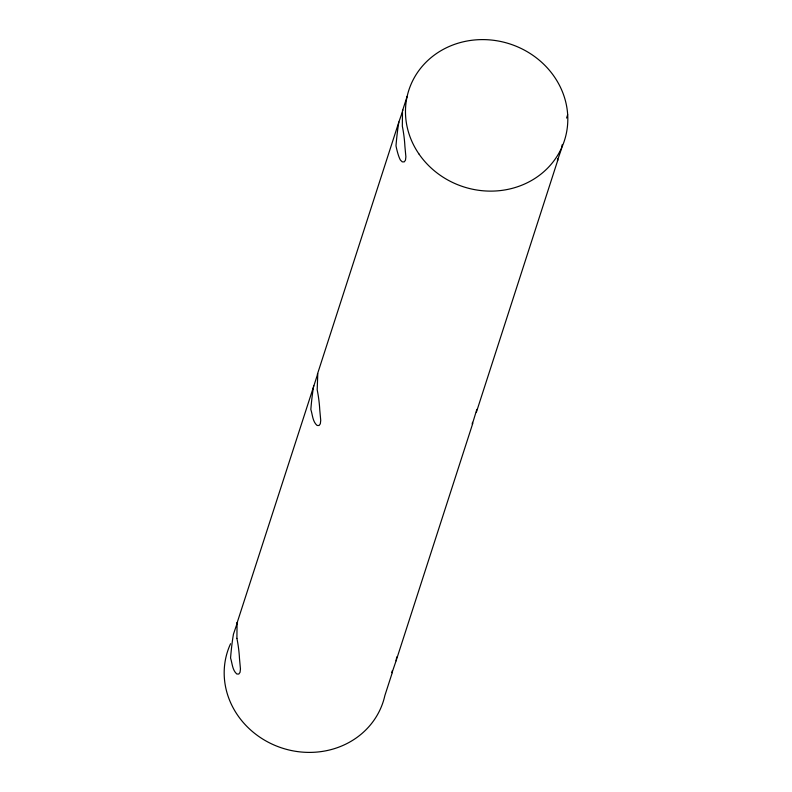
<?xml version="1.0" encoding="UTF-8"?>
<svg xmlns="http://www.w3.org/2000/svg" width="792" height="792" viewBox="0 0 792 792"><rect width="100%" height="100%" fill="white"/><g stroke="black" fill="none" stroke-linecap="round" stroke-linejoin="round"><path stroke-width="1.19" d="M236.907 638.362L237.075 622.938L317.78 373.705L317.186 389.812A26.443 4.811 82.4 0 1 319.75 409.771L320.73 420.413L320.324 423.779L319.087 425.502L317.107 425.462C312.592 421.671 312.563 414.731 310.84 409.464A26.443 2.247 -83.5 0 1 313.097 389.466L313.721 385.625M402.415 111.811L398.871 122.017L398.247 125.859A26.443 2.247 -83.5 0 0 395.99 145.857A26.443 4.811 82.4 0 0 400.405 160.063L402.247 161.855L404.237 161.895L405.474 160.172L405.88 156.806L404.89 146.164A26.443 4.811 82.4 0 0 402.336 126.205L402.494 110.781L407.137 96.426M392.228 670.864L392.03 672.735L396.089 660.815L396.713 656.974M472.507 422.314L472.309 424.185L476.843 409.385M562.142 144.817L561.518 148.658L557.459 160.578L557.647 158.707M317.354 374.388L398.871 122.017M566.587 118.048L567.676 114.672M392.466 672.052L384.863 695.574A81.784 75.111 17.9 0 1 281.279 747.787A81.784 75.111 17.9 0 1 230.571 643.728M396.089 660.815L472.745 423.502M476.368 412.266L557.885 159.895M402.494 110.781L402.93 110.098M237.075 622.938L237.511 622.255L233.452 634.174L232.818 638.015A26.443 2.247 -83.5 0 0 230.561 658.013C232.284 663.27 232.313 670.21 236.828 674.012L238.808 674.051L240.045 672.329L240.451 668.963L239.471 658.32A26.443 4.811 82.4 0 0 236.907 638.362M418.859 153.846A81.784 75.111 17.9 0 0 559.211 152.638A81.784 75.111 17.9 0 0 481.863 39.6A81.784 75.111 17.9 0 0 418.859 153.846"/></g></svg>
